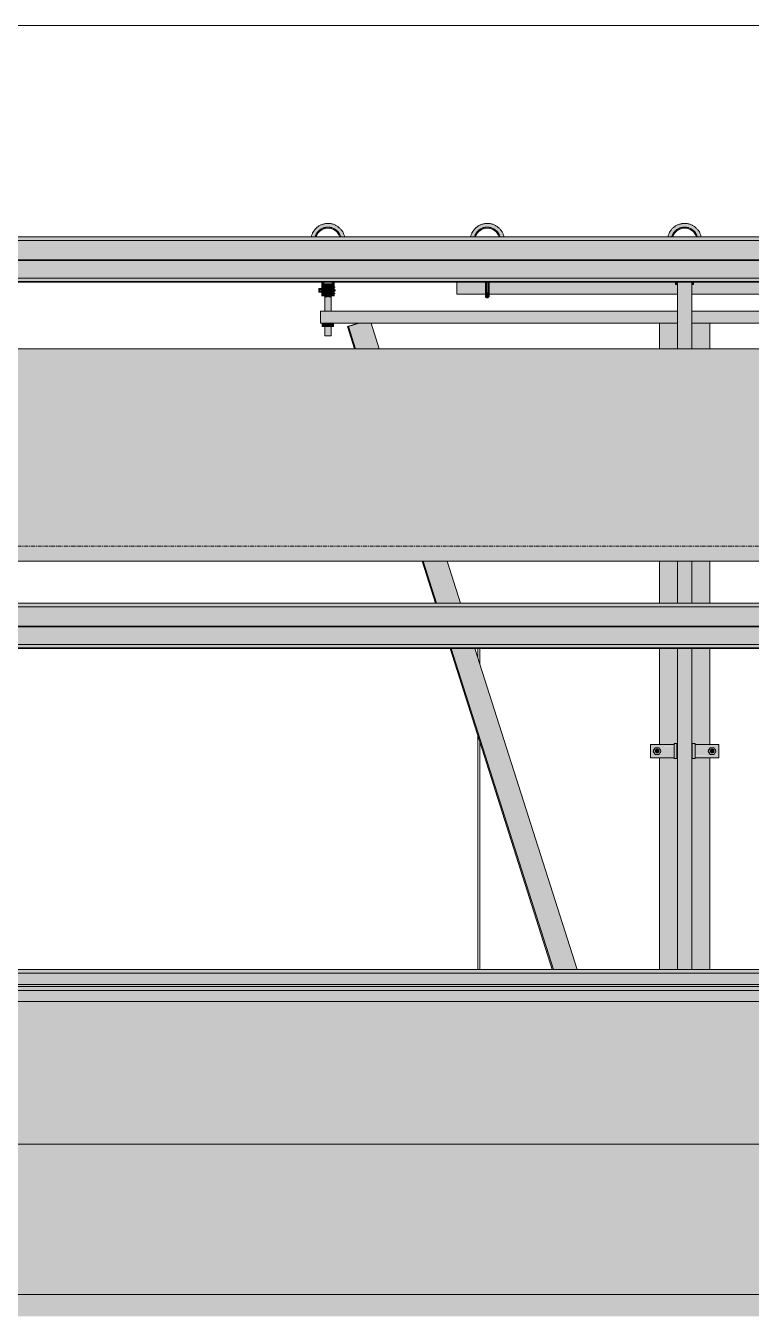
# Model space of a CAD drawing. Header units: inches. Extents: x 20426 to 92531, y -195 to 750.
# Drawn here: x 27478.7 to 27574.3, y 151.5 to 320.5 of the extents above; entities that cross this region are included whole.
import ezdxf

# ---------------------------------------------------------------- set-up
doc = ezdxf.new("R2010")
doc.units = ezdxf.units.IN
doc.header["$MEASUREMENT"] = 0
doc.linetypes.add('Grid Line 1_2_', pattern=[0.875, 0.5, -0.125, 0.125, -0.125])
for name, color, linetype, lineweight in [('A-FLOR-LEVL', 51, 'Continuous', 9), ('A-GLAZ-CWMG', 51, 'Continuous', 9), ('A-ROOF', 132, 'Continuous', 13), ('A-WALL-PATT', 111, 'Continuous', 13), ('L-SITE-WALL', 31, 'Continuous', 13), ('M-HVAC-DUCT', 70, 'Continuous', 9), ('Q-SPCQ', 91, 'Continuous', 9), ('S-BEAM', 12, 'Continuous', 9)]:
    doc.layers.add(name, color=color, linetype=linetype, lineweight=lineweight)

# ---------------------------------------------------------------- blocks, each defined once
blk = doc.blocks.new('Girt_Z - 8_D-904143-Elevation - South')
at = {"layer": 'S-BEAM'}
h = blk.add_hatch(color=256, dxfattribs=at)
h.paths.add_polyline_path([(26260.89, 244), (26260.89, 244.48), (22796.27, 244.48), (22796.27, 244), (26260.17, 244)], flags=0)
h.paths.add_polyline_path([(22792.65, 244), (22792.65, 244.48), (22792.15, 244.48), (22792.15, 244)], flags=0)
h = blk.add_hatch(color=256, dxfattribs=at)
h.paths.add_polyline_path([(26260.89, 241.63), (26260.89, 244), (22796.27, 244), (22796.27, 241.63), (26260.17, 241.63)], flags=0)
h.paths.add_polyline_path([(22792.65, 241.63), (22792.65, 244), (22792.15, 244), (22792.15, 241.63)], flags=0)
h = blk.add_hatch(color=256, dxfattribs=at)
h.paths.add_polyline_path([(26260.17, 241.45), (26260.89, 241.47), (26260.89, 241.63), (24152.13, 241.63), (22796.27, 241.63), (22796.27, 241.45), (26225.61, 241.45)], flags=0)
h.paths.add_polyline_path([(22792.15, 241.45), (22792.65, 241.47), (22792.65, 241.63), (22792.15, 241.63), (22792.15, 241.47)], flags=0)
h = blk.add_hatch(color=256, dxfattribs=at)
h.paths.add_polyline_path([(25854.11, 241.37), (26260.89, 241.41), (26260.89, 241.45), (22796.27, 241.41), (22796.27, 241.37), (25845.47, 241.37)], flags=0)
h.paths.add_polyline_path([(22792.65, 241.37), (22792.65, 241.45), (22792.15, 241.41), (22792.15, 241.37)], flags=0)
h = blk.add_hatch(color=256, dxfattribs=at)
h.paths.add_polyline_path([(25620.84, 239.05), (25672.77, 239.05), (25672.77, 241.25), (26260.89, 241.25), (26260.89, 241.37), (22796.27, 241.37), (22796.27, 241.25), (22810.02, 241.25), (22810.02, 239.05), (25603.56, 239.05)], flags=0)
h.paths.add_polyline_path([(22792.15, 241.25), (22792.65, 241.25), (22792.65, 241.37), (22792.15, 241.37)], flags=0)
for points in [[(24739.61, 238.6), (25672.77, 238.6), (25672.77, 239.05), (22810.02, 239.05), (22810.02, 238.6), (24705.06, 238.6)], [(25672.77, 238.52), (25672.77, 238.6), (22810.02, 238.6), (22810.02, 238.52), (25672.68, 238.52)]]:
    blk.add_hatch(color=256, dxfattribs=at).paths.add_polyline_path(points, flags=0)
for p, q in [((22796.27, 244.48), (26260.89, 244.48)), ((22796.27, 244), (26260.89, 244)), ((22796.27, 241.45), (26260.89, 241.45)), ((22796.27, 241.37), (26260.89, 241.37)), ((22810.02, 239.05), (25672.77, 239.05)), ((22810.02, 238.6), (25672.77, 238.6)), ((22810.02, 238.52), (25672.77, 238.52))]:
    blk.add_line(p, q, dxfattribs=at)
blk = doc.blocks.new('Girt_Z - 8_D-915553-Elevation - South')
at = {"layer": 'S-BEAM'}
h = blk.add_hatch(color=256, dxfattribs=at)
h.paths.add_polyline_path([(26225.61, 292.25), (26260.89, 292.25), (26260.89, 292.73), (22796.27, 292.73), (22796.27, 292.25), (26087.38, 292.25)], flags=0)
h.paths.add_polyline_path([(22792.65, 292.25), (22792.65, 292.73), (22792.15, 292.73), (22792.15, 292.25)], flags=0)
h = blk.add_hatch(color=256, dxfattribs=at)
h.paths.add_polyline_path([(26260.89, 289.88), (26260.89, 292.25), (22796.27, 292.25), (22796.27, 289.88), (26225.61, 289.88)], flags=0)
h.paths.add_polyline_path([(22792.65, 289.88), (22792.65, 292.25), (22792.15, 292.25), (22792.15, 289.88)], flags=0)
h = blk.add_hatch(color=256, dxfattribs=at)
h.paths.add_polyline_path([(26225.61, 289.7), (26260.89, 289.72), (26260.89, 289.88), (22796.27, 289.88), (22796.27, 289.7), (26087.38, 289.7)], flags=0)
h.paths.add_polyline_path([(22792.15, 289.7), (22792.65, 289.72), (22792.65, 289.88), (22792.15, 289.88), (22792.15, 289.72)], flags=0)
h = blk.add_hatch(color=256, dxfattribs=at)
h.paths.add_polyline_path([(24739.61, 289.62), (26260.89, 289.66), (26260.89, 289.7), (22796.27, 289.66), (22796.27, 289.62), (24730.97, 289.62)], flags=0)
h.paths.add_polyline_path([(22792.65, 289.62), (22792.65, 289.7), (22792.15, 289.66), (22792.15, 289.62)], flags=0)
h = blk.add_hatch(color=256, dxfattribs=at)
h.paths.add_polyline_path([(26225.61, 287.3), (26260.89, 287.3), (26260.89, 289.62), (22796.27, 289.62), (22796.27, 287.3), (26087.38, 287.3)], flags=0)
h.paths.add_polyline_path([(22792.65, 287.3), (22792.65, 289.62), (22792.15, 289.62), (22792.15, 287.3)], flags=0)
h = blk.add_hatch(color=256, dxfattribs=at)
h.paths.add_polyline_path([(26260.89, 286.85), (26260.89, 287.3), (22796.27, 287.3), (22796.27, 286.85), (26225.61, 286.85)], flags=0)
h.paths.add_polyline_path([(22792.15, 286.85), (22792.65, 286.85), (22792.65, 287.3), (22792.15, 287.3)], flags=0)
h = blk.add_hatch(color=256, dxfattribs=at)
h.paths.add_polyline_path([(26260.89, 286.77), (26260.89, 286.85), (22796.27, 286.85), (22796.27, 286.77), (26225.61, 286.77)], flags=0)
h.paths.add_polyline_path([(22792.65, 286.77), (22792.65, 286.85), (22792.15, 286.85), (22792.15, 286.77)], flags=0)
for p, q in [((22796.27, 292.73), (26260.89, 292.73)), ((22796.27, 292.25), (26260.89, 292.25)), ((22796.27, 289.7), (26260.89, 289.7)), ((22796.27, 289.62), (26260.89, 289.62)), ((22796.27, 287.3), (26260.89, 287.3)), ((22796.27, 286.85), (26260.89, 286.85)), ((22796.27, 286.77), (26260.89, 286.77))]:
    blk.add_line(p, q, dxfattribs=at)
blk = doc.blocks.new('Girt_Z - 8_D-V19-Elevation - South')
at = {"layer": 'S-BEAM'}
for points in [[(25672.77, 195.75), (25672.77, 196.23), (22810.02, 196.23), (22810.02, 195.75), (25672.68, 195.75)], [(25672.68, 194.24), (25672.77, 194.24), (25672.77, 195.75), (22810.02, 195.75), (22810.02, 194.24), (25638.12, 194.24)]]:
    blk.add_hatch(color=256, dxfattribs=at).paths.add_polyline_path(points, flags=0)
for p, q in [((22810.02, 196.23), (25672.77, 196.23)), ((22810.02, 195.75), (25672.77, 195.75))]:
    blk.add_line(p, q, dxfattribs=at)
blk = doc.blocks.new('Basketball_Backstop-Performance_Sports_Systems-3103-Ceiling_Hung - 27_-0_ to 27_-11 7_8_-652462-Elevation - South')
at = {"layer": 'Q-SPCQ'}
for points in [[(25573.35, 292.73), (25573.5, 292.77), (25573.76, 293.26), (25574.02, 293.56), (25574.42, 293.82), (25574.92, 293.97), (25575.37, 293.97), (25575.82, 293.86), (25576.19, 293.65), (25576.44, 293.45), (25576.74, 292.99), (25576.86, 292.73), (25577.31, 292.73), (25577.2, 293.23), (25576.57, 294.01), (25575.67, 294.44), (25574.67, 294.44), (25573.77, 294.01), (25573.14, 293.23), (25573.04, 292.73), (25573.29, 292.73)], [(25597.92, 292.73), (25598.31, 292.73), (25598.13, 293.31), (25597.57, 294.01), (25596.67, 294.44), (25595.67, 294.44), (25594.77, 294.01), (25594.14, 293.23), (25594.09, 292.73), (25594.49, 292.74), (25594.76, 293.27), (25595.08, 293.6), (25595.42, 293.82), (25595.91, 293.97), (25596.17, 294), (25596.79, 293.87), (25597.22, 293.63), (25597.49, 293.38), (25597.76, 292.93), (25597.86, 292.73)], [(25620.35, 292.73), (25620.5, 292.77), (25620.76, 293.26), (25621.02, 293.56), (25621.42, 293.82), (25621.92, 293.97), (25622.37, 293.97), (25622.82, 293.86), (25623.19, 293.65), (25623.44, 293.45), (25623.74, 292.99), (25623.86, 292.73), (25624.31, 292.73), (25624.2, 293.23), (25623.57, 294.01), (25622.67, 294.44), (25621.67, 294.44), (25620.77, 294.01), (25620.14, 293.23), (25620.04, 292.73), (25620.29, 292.73)], [(25576.85, 292.73), (25576.68, 293.12), (25576.41, 293.49), (25576.04, 293.77), (25575.62, 293.94), (25575.17, 294), (25574.72, 293.94), (25574.29, 293.77), (25573.93, 293.49), (25573.65, 293.12), (25573.49, 292.73), (25573.62, 292.73), (25573.76, 293.06), (25574.02, 293.4), (25574.36, 293.66), (25574.75, 293.82), (25575.17, 293.87), (25575.59, 293.82), (25575.98, 293.66), (25576.32, 293.4), (25576.58, 293.06), (25576.73, 292.73)], [(25594.49, 292.73), (25594.62, 292.73), (25594.76, 293.06), (25595.02, 293.4), (25595.36, 293.66), (25595.75, 293.82), (25596.17, 293.87), (25596.59, 293.82), (25596.98, 293.66), (25597.32, 293.4), (25597.58, 293.06), (25597.73, 292.73), (25597.85, 292.73), (25597.68, 293.12), (25597.41, 293.49), (25597.04, 293.77), (25596.62, 293.94), (25596.17, 294), (25595.72, 293.94), (25595.29, 293.77), (25594.92, 293.48), (25594.65, 293.12)], [(25620.49, 292.73), (25620.62, 292.73), (25620.84, 293.17), (25621.02, 293.4), (25621.36, 293.66), (25621.75, 293.82), (25622.17, 293.87), (25622.59, 293.82), (25622.98, 293.66), (25623.32, 293.4), (25623.58, 293.06), (25623.73, 292.73), (25623.85, 292.73), (25623.68, 293.12), (25623.41, 293.49), (25623.04, 293.77), (25622.62, 293.94), (25622.17, 294), (25621.72, 293.94), (25621.29, 293.77), (25620.84, 293.37), (25620.65, 293.12)], [(25574.61, 285.69), (25574.61, 286.77), (25574.36, 286.77), (25574.36, 285.69)], [(25575.64, 285.66), (25575.64, 286.56), (25574.71, 286.53), (25574.71, 285.66)], [(25575.98, 285.69), (25575.98, 286.77), (25575.73, 286.77), (25575.73, 285.69)], [(25576.11, 285.69), (25576.11, 285.8), (25575.98, 285.8), (25575.98, 285.69)], [(25596.17, 284.74), (25596.12, 286.77), (25595.94, 286.77), (25595.95, 285.54), (25595.95, 285.09), (25595.98, 285.01), (25595.96, 284.81)], [(25596.17, 284.74), (25596.37, 284.81), (25596.36, 284.96), (25596.41, 284.96), (25596.41, 285), (25596.38, 285.31), (25596.39, 286.77), (25596.22, 286.77), (25596.17, 286.7), (25596.17, 284.96)], [(25621.17, 286.47), (25621.17, 286.77), (25620.98, 286.77), (25620.98, 286.47)], [(25623.36, 286.47), (25623.36, 286.77), (25623.17, 286.77), (25623.17, 286.47)], [(25574.61, 284.96), (25574.61, 285.69), (25574.36, 285.69), (25574.36, 284.96)], [(25575.17, 284.86), (25575.64, 284.87), (25575.64, 285.66), (25574.71, 285.66), (25574.71, 284.87), (25575.1, 284.86)], [(25575.98, 284.96), (25575.98, 285.69), (25575.73, 285.69), (25575.73, 284.96)], [(25576.11, 285.57), (25576.11, 285.69), (25575.98, 285.69), (25575.98, 285.57)], [(25575.17, 280.94), (25575.17, 281.37), (25574.42, 281.37), (25574.42, 280.94)], [(25575.17, 280.94), (25575.92, 280.94), (25575.92, 281.37), (25575.17, 281.37)], [(25618.55, 224.75), (25618.73, 224.82), (25618.8, 225), (25618.73, 225.18), (25618.48, 225.24), (25618.3, 225), (25618.33, 224.87)], [(25625.8, 224.75), (25625.98, 224.82), (25626.02, 225.12), (25625.92, 225.22), (25625.73, 225.24), (25625.58, 225.12), (25625.55, 225), (25625.62, 224.82)]]:
    blk.add_hatch(color=256, dxfattribs=at).paths.add_polyline_path(points, flags=0)
h = blk.add_hatch(color=256, dxfattribs=at)
h.paths.add_polyline_path([(25573.98, 285.69), (25574.36, 285.74), (25574.36, 285.94), (25573.98, 285.9), (25573.98, 285.75)], flags=0)
h.paths.add_polyline_path([(25574.61, 285.69), (25574.71, 285.73), (25574.71, 285.94), (25574.61, 285.89), (25574.61, 285.73)], flags=0)
h.paths.add_polyline_path([(25575.73, 285.69), (25575.73, 285.94), (25575.64, 285.89), (25575.64, 285.69)], flags=0)
h = blk.add_hatch(color=256, dxfattribs=at)
h.paths.add_polyline_path([(25595.97, 285.19), (25595.92, 285.25), (25595.96, 285.25)], flags=0)
h.paths.add_polyline_path([(25592.17, 285.19), (25595.97, 285.19), (25595.93, 286.51), (25595.92, 286.77), (25592.17, 286.77), (25592.17, 285.25)], flags=0)
h.paths.add_polyline_path([(25596.41, 285.19), (25621.23, 285.22), (25621.23, 286.77), (25621.17, 286.77), (25621.17, 286.47), (25620.98, 286.48), (25620.98, 286.77), (25596.39, 286.77), (25596.39, 285.57), (25596.4, 285.19)], flags=0)
h.paths.add_polyline_path([(25647.97, 285.19), (25647.92, 285.25), (25647.96, 285.24)], flags=0)
h.paths.add_polyline_path([(25623.11, 285.19), (25647.97, 285.24), (25647.93, 286.48), (25647.92, 286.77), (25623.36, 286.72), (25623.36, 286.47), (25623.17, 286.48), (25623.17, 286.77), (25623.11, 286.72), (25623.11, 285.22)], flags=0)
h.paths.add_polyline_path([(25648.4, 285.19), (25652.17, 285.19), (25652.17, 286.77), (25648.39, 286.77), (25648.39, 285.57), (25648.39, 285.22)], flags=0)
h = blk.add_hatch(color=256, dxfattribs=at)
h.paths.add_polyline_path([(25622.17, 196.23), (25622.17, 238.52), (25621.23, 238.52), (25621.26, 196.23), (25622.02, 196.23)], flags=0)
h.paths.add_polyline_path([(25622.17, 244.48), (25622.17, 250), (25621.23, 250), (25621.26, 244.48), (25622.1, 244.48)], flags=0)
h.paths.add_polyline_path([(25621.91, 278), (25622.17, 278), (25622.17, 286.77), (25621.23, 286.77), (25621.26, 278), (25621.7, 278)], flags=0)
h = blk.add_hatch(color=256, dxfattribs=at)
h.paths.add_polyline_path([(25622.17, 196.23), (25623.11, 196.23), (25623.07, 238.52), (25622.17, 238.52), (25622.17, 198.28)], flags=0)
h.paths.add_polyline_path([(25622.17, 244.48), (25623.11, 244.48), (25623.05, 250), (25622.17, 250), (25622.17, 245.16)], flags=0)
h.paths.add_polyline_path([(25622.4, 278), (25623.11, 278), (25623.07, 286.77), (25622.17, 286.77), (25622.17, 278)], flags=0)
h = blk.add_hatch(color=256, dxfattribs=at)
h.paths.add_polyline_path([(25574.61, 285.44), (25574.71, 285.49), (25574.71, 285.69), (25574.61, 285.66), (25574.61, 285.44)], flags=0)
h.paths.add_polyline_path([(25574.36, 285.44), (25574.36, 285.69), (25573.98, 285.69), (25573.98, 285.44)], flags=0)
h.paths.add_polyline_path([(25575.64, 285.44), (25575.73, 285.49), (25575.73, 285.69), (25575.64, 285.63), (25575.64, 285.44)], flags=0)
h = blk.add_hatch(color=256, dxfattribs=at)
h.paths.add_polyline_path([(25575.48, 279.69), (25575.61, 279.69), (25575.56, 280.94), (25574.74, 280.94), (25574.8, 279.69), (25575.39, 279.69)], flags=0)
h.paths.add_polyline_path([(25575.22, 282.95), (25575.61, 282.95), (25575.58, 284.76), (25575.25, 284.86), (25574.95, 284.83), (25574.74, 284.75), (25574.77, 282.95), (25575.13, 282.95)], flags=0)
h = blk.add_hatch(color=256, dxfattribs=at)
h.paths.add_polyline_path([(25666.2, 281.37), (25670.17, 281.37), (25670.17, 282.95), (25623.11, 282.95), (25623.11, 281.37), (25664.04, 281.37)], flags=0)
h.paths.add_polyline_path([(25577.65, 281.37), (25621.23, 281.37), (25621.23, 282.95), (25574.17, 282.95), (25574.17, 281.37)], flags=0)
h = blk.add_hatch(color=256, dxfattribs=at)
h.paths.add_polyline_path([(25604.88, 196.23), (25591.39, 238.52), (25591.26, 238.52), (25604.74, 196.23)], flags=0)
h.paths.add_polyline_path([(25589.36, 244.48), (25589.49, 244.48), (25587.73, 250), (25587.6, 250), (25589.14, 245.16)], flags=0)
h.paths.add_polyline_path([(25578.67, 278), (25578.8, 278), (25577.87, 280.92), (25577.74, 280.92)], flags=0)
h = blk.add_hatch(color=256, dxfattribs=at)
h.paths.add_polyline_path([(25604.88, 196.23), (25608.01, 196.23), (25594.53, 238.52), (25591.39, 238.52), (25603.56, 200.35)], flags=0)
h.paths.add_polyline_path([(25592.63, 244.48), (25590.87, 250), (25587.73, 250), (25589.49, 244.48)], flags=0)
h.paths.add_polyline_path([(25581.94, 278), (25580.86, 281.37), (25579.29, 281.37), (25577.87, 280.92), (25578.8, 278)], flags=0)
h = blk.add_hatch(color=256, dxfattribs=at)
h.paths.add_polyline_path([(25620.52, 196.23), (25621.23, 196.23), (25621.17, 224), (25620.8, 224), (25620.79, 224.12), (25618.86, 224.12), (25618.92, 196.23), (25620.18, 196.23)], flags=0)
h.paths.add_polyline_path([(25623.11, 196.23), (25625.49, 196.23), (25625.49, 224.12), (25623.55, 224.07), (25623.55, 224), (25623.17, 224), (25623.17, 224.12), (25623.11, 224.07), (25623.11, 198.28)], flags=0)
h.paths.add_polyline_path([(25618.92, 224.76), (25619.04, 224.93), (25618.97, 224.86), (25618.94, 224.79)], flags=0)
h.paths.add_polyline_path([(25619.05, 225.01), (25618.97, 225.2), (25618.98, 225.12), (25619.04, 225.03)], flags=0)
h.paths.add_polyline_path([(25619.83, 225.87), (25620.8, 225.87), (25620.84, 226), (25621.17, 226), (25621.23, 238.52), (25618.86, 238.52), (25618.86, 225.87), (25619.48, 225.87)], flags=0)
h.paths.add_polyline_path([(25625.37, 225.87), (25625.49, 225.87), (25625.49, 238.52), (25623.11, 238.52), (25623.11, 225.87), (25623.17, 225.87), (25623.17, 226), (25623.55, 226), (25623.55, 225.87), (25625.16, 225.87)], flags=0)
h.paths.add_polyline_path([(25625.04, 244.48), (25625.49, 244.48), (25625.49, 250), (25623.11, 250), (25623.11, 244.48), (25624.63, 244.48)], flags=0)
h.paths.add_polyline_path([(25618.86, 244.48), (25621.23, 244.48), (25621.23, 250), (25618.86, 250), (25618.86, 245.16)], flags=0)
h.paths.add_polyline_path([(25619.85, 278), (25621.23, 278), (25621.23, 281.37), (25618.86, 281.37), (25618.86, 278), (25619.83, 278)], flags=0)
h.paths.add_polyline_path([(25625.38, 278), (25625.49, 278), (25625.49, 281.37), (25623.11, 281.37), (25623.11, 278), (25625.37, 278)], flags=0)
h = blk.add_hatch(color=256, dxfattribs=at)
h.paths.add_polyline_path([(25617.67, 225.56), (25620.8, 225.62), (25620.8, 225.87), (25617.67, 225.83), (25617.67, 225.64)], flags=0)
h.paths.add_polyline_path([(25621.17, 225.56), (25621.23, 225.61), (25621.17, 225.61)], flags=0)
h.paths.add_polyline_path([(25623.55, 225.56), (25626.67, 225.56), (25626.67, 225.87), (25623.55, 225.83), (25623.55, 225.59)], flags=0)
h.paths.add_polyline_path([(25623.17, 225.56), (25623.17, 225.87), (25623.11, 225.83), (25623.11, 225.56)], flags=0)
h = blk.add_hatch(color=256, dxfattribs=at)
h.paths.add_polyline_path([(25617.67, 224.44), (25620.8, 224.44), (25620.8, 225.56), (25617.67, 225.56), (25617.67, 224.84)], flags=0)
h.paths.add_polyline_path([(25617.67, 224.44), (25618.28, 224.59), (25618.06, 225.07), (25618.21, 225.29), (25618.28, 225.41), (25618.37, 225.44), (25618.8, 225.44), (25619.04, 224.93), (25618.9, 224.73), (25618.77, 224.56), (25618.04, 224.53)], flags=0)
h.paths.add_polyline_path([(25621.17, 224.44), (25621.23, 224.44), (25621.17, 224.57)], flags=0)
h.paths.add_polyline_path([(25623.11, 224.44), (25623.17, 224.44), (25623.17, 225.56), (25623.11, 225.56), (25623.11, 224.64)], flags=0)
h.paths.add_polyline_path([(25626.67, 224.44), (25626.67, 225.56), (25626.07, 225.41), (25626.29, 224.93), (25626.13, 224.71), (25626.07, 224.59), (25626.3, 224.53)], flags=0)
h.paths.add_polyline_path([(25623.55, 224.44), (25626.67, 224.44), (25625.98, 224.56), (25625.55, 224.56), (25625.31, 225.07), (25625.45, 225.27), (25625.58, 225.44), (25626.3, 225.47), (25626.67, 225.56), (25623.55, 225.56), (25623.55, 224.66)], flags=0)
h = blk.add_hatch(color=256, dxfattribs=at)
h.paths.add_polyline_path([(25618.73, 224.56), (25618.8, 224.56), (25619.05, 225), (25618.8, 225.44), (25618.3, 225.44), (25618.04, 225), (25618.33, 224.56)], flags=0)
h.paths.add_polyline_path([(25625.92, 224.56), (25626.05, 224.56), (25626.3, 225), (25626.05, 225.44), (25625.55, 225.44), (25625.29, 225), (25625.55, 224.56), (25625.62, 224.56)], flags=0)
h.paths.add_polyline_path([(25625.8, 224.75), (25625.62, 224.82), (25625.55, 225), (25625.62, 225.18), (25625.8, 225.25), (25625.98, 225.18), (25626.05, 225), (25625.98, 224.82), (25625.86, 224.76)], flags=0)
h.paths.add_polyline_path([(25618.55, 224.75), (25618.37, 224.82), (25618.3, 225), (25618.37, 225.18), (25618.55, 225.25), (25618.73, 225.18), (25618.8, 225), (25618.73, 224.82), (25618.61, 224.76)], flags=0)
h = blk.add_hatch(color=256, dxfattribs=at)
h.paths.add_polyline_path([(25623.17, 224), (25623.55, 224), (25623.55, 226), (25623.17, 226), (25623.17, 224.07)], flags=0)
h.paths.add_polyline_path([(25621.17, 224), (25621.17, 226), (25620.8, 226), (25620.84, 224)], flags=0)
h = blk.add_hatch(color=256, dxfattribs=at)
h.paths.add_polyline_path([(25626.67, 224.12), (25626.67, 224.44), (25623.55, 224.38), (25623.55, 224.12), (25625.16, 224.12)], flags=0)
h.paths.add_polyline_path([(25623.11, 224.12), (25623.17, 224.17), (25623.17, 224.44), (25623.11, 224.39), (25623.11, 224.13)], flags=0)
h.paths.add_polyline_path([(25620.8, 224.12), (25620.8, 224.44), (25617.67, 224.44), (25617.67, 224.12)], flags=0)
h.paths.add_polyline_path([(25621.17, 224.12), (25621.23, 224.17), (25621.17, 224.13)], flags=0)
for p, q in [((25574.36, 285.94), (25573.98, 285.94)), ((25573.98, 285.69), (25573.98, 285.94)), ((25574.36, 285.69), (25574.36, 286.77)), ((25574.61, 286.77), (25574.61, 285.69)), ((25574.71, 285.94), (25574.61, 285.94)), ((25575.64, 286.56), (25574.71, 286.56)), ((25574.71, 285.66), (25574.71, 286.56)), ((25575.64, 286.56), (25575.64, 285.66)), ((25575.73, 285.94), (25575.64, 285.94)), ((25575.73, 285.69), (25575.73, 286.77)), ((25575.98, 286.77), (25575.98, 285.69)), ((25576.11, 286.12), (25575.98, 286.12)), ((25576.11, 285.8), (25576.11, 285.69)), ((25592.17, 285.19), (25592.17, 286.77)), ((25620.98, 286.47), (25620.98, 286.76)), ((25620.98, 286.44), (25621.17, 286.44)), ((25621.17, 286.76), (25621.17, 286.47)), ((25621.23, 286.77), (25621.23, 278)), ((25623.11, 278), (25623.11, 286.77)), ((25623.17, 286.47), (25623.17, 286.76)), ((25623.17, 286.44), (25623.36, 286.44)), ((25623.36, 286.76), (25623.36, 286.47)), ((25573.98, 285.44), (25573.98, 285.69)), ((25573.98, 285.44), (25574.36, 285.44)), ((25574.36, 284.96), (25574.36, 285.69)), ((25574.36, 284.94), (25574.61, 284.94)), ((25574.61, 285.69), (25574.61, 284.96)), ((25574.61, 285.44), (25574.71, 285.44)), ((25574.71, 284.87), (25574.71, 285.66)), ((25574.71, 284.75), (25574.74, 284.75)), ((25574.74, 284.75), (25574.74, 282.95)), ((25575.61, 282.95), (25575.61, 284.75)), ((25575.61, 284.75), (25575.64, 284.75)), ((25575.64, 285.66), (25575.64, 284.87)), ((25575.64, 285.44), (25575.73, 285.44)), ((25575.73, 284.96), (25575.73, 285.69)), ((25575.73, 284.94), (25575.98, 284.94)), ((25575.98, 285.69), (25575.98, 284.96)), ((25575.98, 285.25), (25576.11, 285.25)), ((25576.11, 285.69), (25576.11, 285.57)), ((25592.17, 285.19), (25596.06, 285.19)), ((25596.23, 285.19), (25621.23, 285.19)), ((25623.11, 285.19), (25648.06, 285.19)), ((25574.17, 281.37), (25574.17, 282.95)), ((25621.23, 282.95), (25574.17, 282.95)), ((25670.17, 282.95), (25623.11, 282.95)), ((25621.23, 281.37), (25574.17, 281.37)), ((25574.42, 280.94), (25574.42, 281.37)), ((25575.17, 280.94), (25574.42, 280.94)), ((25574.74, 281.37), (25574.74, 279.69)), ((25575.17, 280.94), (25575.17, 281.37)), ((25575.92, 280.94), (25575.17, 280.94)), ((25575.61, 279.69), (25575.61, 281.37)), ((25575.92, 280.94), (25575.92, 281.37)), ((25579.16, 281.37), (25577.74, 280.92)), ((25577.74, 280.92), (25577.87, 280.92)), ((25578.67, 278), (25577.74, 280.92)), ((25577.87, 280.92), (25579.29, 281.37)), ((25578.8, 278), (25577.87, 280.92)), ((25580.86, 281.37), (25581.94, 278)), ((25618.86, 281.37), (25618.86, 278)), ((25670.17, 281.37), (25623.1, 281.37)), ((25625.49, 278), (25625.49, 281.37)), ((25575.61, 279.69), (25574.74, 279.69)), ((25589.36, 244.48), (25587.6, 250)), ((25589.49, 244.48), (25587.73, 250)), ((25590.87, 250), (25592.63, 244.48)), ((25618.86, 250), (25618.86, 244.48)), ((25621.23, 250), (25621.23, 244.48)), ((25623.11, 244.48), (25623.11, 250)), ((25625.49, 244.48), (25625.49, 250)), ((25604.74, 196.23), (25591.26, 238.52)), ((25604.88, 196.23), (25591.39, 238.52)), ((25594.53, 238.52), (25608.01, 196.23)), ((25618.86, 238.52), (25618.86, 225.86)), ((25621.23, 238.52), (25621.23, 196.23)), ((25623.11, 196.23), (25623.11, 238.52)), ((25625.49, 225.86), (25625.49, 238.52)), ((25620.8, 225.87), (25617.67, 225.87)), ((25617.67, 225.56), (25617.67, 225.87)), ((25617.67, 224.44), (25617.67, 225.56)), ((25618.3, 225.44), (25618.04, 225)), ((25618.04, 225), (25618.3, 224.56)), ((25618.8, 225.44), (25618.3, 225.44)), ((25619.05, 225), (25618.8, 225.44)), ((25618.8, 224.56), (25619.05, 225)), ((25621.17, 226), (25620.8, 226)), ((25620.8, 226), (25620.8, 224)), ((25621.17, 224), (25621.17, 226)), ((25623.11, 196.23), (25623.11, 226)), ((25623.17, 225.87), (25623.11, 225.87)), ((25623.55, 226), (25623.17, 226)), ((25623.17, 226), (25623.17, 224)), ((25623.55, 224), (25623.55, 226)), ((25626.67, 225.87), (25623.55, 225.87)), ((25625.55, 225.44), (25625.29, 225)), ((25625.29, 225), (25625.55, 224.56)), ((25626.05, 225.44), (25625.55, 225.44)), ((25626.3, 225), (25626.05, 225.44)), ((25626.05, 224.56), (25626.3, 225)), ((25626.67, 225.87), (25626.67, 225.56)), ((25626.67, 225.56), (25626.67, 224.44)), ((25617.67, 224.12), (25617.67, 224.44)), ((25617.67, 224.12), (25620.8, 224.12)), ((25618.3, 224.56), (25618.8, 224.56)), ((25618.86, 224.14), (25618.86, 196.23)), ((25620.8, 224), (25621.17, 224)), ((25623.11, 224.12), (25623.17, 224.12)), ((25623.17, 224), (25623.55, 224)), ((25623.55, 224.12), (25626.67, 224.12)), ((25625.49, 196.23), (25625.49, 224.14)), ((25625.55, 224.56), (25626.05, 224.56)), ((25626.67, 224.44), (25626.67, 224.12))]:
    blk.add_line(p, q, dxfattribs=at)
at = {"layer": 'Q-SPCQ', "flags": 128}
for points in [[(25577.35, 292.78), (25577.33, 292.87), (25577.3, 292.96), (25577.27, 293.04), (25577.24, 293.13), (25577.2, 293.21), (25577.16, 293.29), (25577.12, 293.37), (25577.08, 293.45), (25577.03, 293.52), (25576.97, 293.59), (25576.92, 293.66), (25576.86, 293.73), (25576.8, 293.8), (25576.74, 293.86), (25576.67, 293.93), (25576.6, 293.98), (25576.53, 294.04), (25576.46, 294.09), (25576.38, 294.14), (25576.31, 294.19), (25576.23, 294.23), (25576.15, 294.28), (25576.07, 294.31), (25575.98, 294.35), (25575.9, 294.38), (25575.81, 294.41), (25575.73, 294.43), (25575.64, 294.45), (25575.55, 294.47), (25575.46, 294.48), (25575.37, 294.49), (25575.28, 294.5), (25575.19, 294.5), (25575.1, 294.5), (25575.01, 294.49), (25574.92, 294.49), (25574.83, 294.48), (25574.75, 294.46), (25574.66, 294.44), (25574.57, 294.42), (25574.48, 294.39), (25574.4, 294.36), (25574.32, 294.33), (25574.23, 294.3), (25574.15, 294.26), (25574.07, 294.21), (25573.99, 294.17), (25573.92, 294.12), (25573.84, 294.07), (25573.77, 294.01), (25573.7, 293.96), (25573.64, 293.9), (25573.57, 293.83), (25573.51, 293.77), (25573.45, 293.7), (25573.39, 293.63), (25573.34, 293.56), (25573.29, 293.49), (25573.24, 293.41), (25573.2, 293.33), (25573.15, 293.25), (25573.12, 293.17), (25573.08, 293.09), (25573.05, 293), (25573.02, 292.92), (25573, 292.83), (25572.97, 292.74)], [(25598.35, 292.78), (25598.33, 292.87), (25598.3, 292.96), (25598.27, 293.04), (25598.24, 293.13), (25598.2, 293.21), (25598.16, 293.29), (25598.12, 293.37), (25598.08, 293.45), (25598.03, 293.52), (25597.97, 293.59), (25597.92, 293.66), (25597.86, 293.73), (25597.8, 293.8), (25597.74, 293.86), (25597.67, 293.93), (25597.6, 293.98), (25597.53, 294.04), (25597.46, 294.09), (25597.38, 294.14), (25597.31, 294.19), (25597.23, 294.23), (25597.15, 294.28), (25597.07, 294.31), (25596.98, 294.35), (25596.9, 294.38), (25596.81, 294.41), (25596.73, 294.43), (25596.64, 294.45), (25596.55, 294.47), (25596.46, 294.48), (25596.37, 294.49), (25596.28, 294.5), (25596.19, 294.5), (25596.1, 294.5), (25596.01, 294.49), (25595.92, 294.49), (25595.83, 294.48), (25595.75, 294.46), (25595.66, 294.44), (25595.57, 294.42), (25595.48, 294.39), (25595.4, 294.36), (25595.32, 294.33), (25595.23, 294.3), (25595.15, 294.26), (25595.07, 294.21), (25594.99, 294.17), (25594.92, 294.12), (25594.84, 294.07), (25594.77, 294.01), (25594.7, 293.96), (25594.64, 293.9), (25594.57, 293.83), (25594.51, 293.77), (25594.45, 293.7), (25594.39, 293.63), (25594.34, 293.56), (25594.29, 293.49), (25594.24, 293.41), (25594.2, 293.33), (25594.15, 293.25), (25594.12, 293.17), (25594.08, 293.09), (25594.05, 293), (25594.02, 292.92), (25594, 292.83), (25593.97, 292.74)], [(25624.35, 292.78), (25624.33, 292.87), (25624.3, 292.96), (25624.27, 293.04), (25624.24, 293.13), (25624.2, 293.21), (25624.16, 293.29), (25624.12, 293.37), (25624.08, 293.45), (25624.03, 293.52), (25623.97, 293.59), (25623.92, 293.66), (25623.86, 293.73), (25623.8, 293.8), (25623.74, 293.86), (25623.67, 293.93), (25623.6, 293.98), (25623.53, 294.04), (25623.46, 294.09), (25623.38, 294.14), (25623.31, 294.19), (25623.23, 294.23), (25623.15, 294.28), (25623.07, 294.31), (25622.98, 294.35), (25622.9, 294.38), (25622.81, 294.41), (25622.73, 294.43), (25622.64, 294.45), (25622.55, 294.47), (25622.46, 294.48), (25622.37, 294.49), (25622.28, 294.5), (25622.19, 294.5), (25622.1, 294.5), (25622.01, 294.49), (25621.92, 294.49), (25621.83, 294.48), (25621.75, 294.46), (25621.66, 294.44), (25621.57, 294.42), (25621.48, 294.39), (25621.4, 294.36), (25621.32, 294.33), (25621.23, 294.3), (25621.15, 294.26), (25621.07, 294.21), (25620.99, 294.17), (25620.92, 294.12), (25620.84, 294.07), (25620.77, 294.01), (25620.7, 293.96), (25620.64, 293.9), (25620.57, 293.83), (25620.51, 293.77), (25620.45, 293.7), (25620.39, 293.63), (25620.34, 293.56), (25620.29, 293.49), (25620.24, 293.41), (25620.2, 293.33), (25620.15, 293.25), (25620.12, 293.17), (25620.08, 293.09), (25620.05, 293), (25620.02, 292.92), (25620, 292.83), (25619.97, 292.74)], [(25573.49, 292.73), (25573.51, 292.8), (25573.53, 292.87), (25573.56, 292.93), (25573.59, 293), (25573.62, 293.06), (25573.65, 293.12), (25573.69, 293.18), (25573.72, 293.24), (25573.77, 293.3), (25573.81, 293.35), (25573.85, 293.4), (25573.9, 293.46)], [(25574, 293.55), (25574.05, 293.6), (25574.11, 293.64), (25574.17, 293.68), (25574.22, 293.72), (25574.28, 293.76), (25574.34, 293.79), (25574.41, 293.83), (25574.47, 293.85), (25574.53, 293.88), (25574.6, 293.91), (25574.67, 293.93), (25574.73, 293.95), (25574.8, 293.96), (25574.87, 293.97), (25574.94, 293.99), (25575.01, 293.99), (25575.08, 294), (25575.15, 294), (25575.22, 294), (25575.29, 294), (25575.36, 293.99), (25575.43, 293.98), (25575.5, 293.97), (25575.57, 293.95), (25575.63, 293.94), (25575.7, 293.92), (25575.77, 293.89), (25575.83, 293.87), (25575.9, 293.84), (25575.96, 293.81), (25576.02, 293.78), (25576.08, 293.74), (25576.14, 293.7), (25576.2, 293.66), (25576.25, 293.62), (25576.31, 293.58), (25576.36, 293.53)], [(25576.46, 293.43), (25576.51, 293.38), (25576.55, 293.33), (25576.59, 293.27), (25576.63, 293.21), (25576.67, 293.15), (25576.7, 293.09), (25576.74, 293.03), (25576.77, 292.97), (25576.79, 292.9), (25576.82, 292.84), (25576.84, 292.77)], [(25594.49, 292.73), (25594.51, 292.8), (25594.53, 292.87), (25594.56, 292.93), (25594.59, 293), (25594.62, 293.06), (25594.65, 293.12), (25594.69, 293.18), (25594.72, 293.24), (25594.77, 293.3), (25594.81, 293.35), (25594.85, 293.4), (25594.9, 293.46)], [(25595, 293.55), (25595.05, 293.6), (25595.11, 293.64), (25595.17, 293.68), (25595.22, 293.72), (25595.28, 293.76), (25595.34, 293.79), (25595.41, 293.83), (25595.47, 293.85), (25595.53, 293.88), (25595.6, 293.91), (25595.67, 293.93), (25595.73, 293.95), (25595.8, 293.96), (25595.87, 293.97), (25595.94, 293.99), (25596.01, 293.99), (25596.08, 294), (25596.15, 294), (25596.22, 294), (25596.29, 294), (25596.36, 293.99), (25596.43, 293.98), (25596.5, 293.97), (25596.57, 293.95), (25596.63, 293.94), (25596.7, 293.92), (25596.77, 293.89), (25596.83, 293.87), (25596.9, 293.84), (25596.96, 293.81), (25597.02, 293.78), (25597.08, 293.74), (25597.14, 293.7), (25597.2, 293.66), (25597.25, 293.62), (25597.31, 293.58), (25597.36, 293.53)], [(25597.46, 293.43), (25597.51, 293.38), (25597.55, 293.33), (25597.59, 293.27), (25597.63, 293.21), (25597.67, 293.15), (25597.7, 293.09), (25597.74, 293.03), (25597.77, 292.97), (25597.79, 292.9), (25597.82, 292.84), (25597.84, 292.77)], [(25620.49, 292.73), (25620.51, 292.8), (25620.53, 292.87), (25620.56, 292.93), (25620.59, 293), (25620.62, 293.06), (25620.65, 293.12), (25620.69, 293.18), (25620.72, 293.24), (25620.77, 293.3), (25620.81, 293.35), (25620.85, 293.4), (25620.9, 293.46)], [(25621, 293.55), (25621.05, 293.6), (25621.11, 293.64), (25621.17, 293.68), (25621.22, 293.72), (25621.28, 293.76), (25621.34, 293.79), (25621.41, 293.83), (25621.47, 293.85), (25621.53, 293.88), (25621.6, 293.91), (25621.67, 293.93), (25621.73, 293.95), (25621.8, 293.96), (25621.87, 293.97), (25621.94, 293.99), (25622.01, 293.99), (25622.08, 294), (25622.15, 294), (25622.22, 294), (25622.29, 294), (25622.36, 293.99), (25622.43, 293.98), (25622.5, 293.97), (25622.57, 293.95), (25622.63, 293.94), (25622.7, 293.92), (25622.77, 293.89), (25622.83, 293.87), (25622.9, 293.84), (25622.96, 293.81), (25623.02, 293.78), (25623.08, 293.74), (25623.14, 293.7), (25623.2, 293.66), (25623.25, 293.62), (25623.31, 293.58), (25623.36, 293.53)], [(25623.46, 293.43), (25623.51, 293.38), (25623.55, 293.33), (25623.59, 293.27), (25623.63, 293.21), (25623.67, 293.15), (25623.7, 293.09), (25623.74, 293.03), (25623.77, 292.97), (25623.79, 292.9), (25623.82, 292.84), (25623.84, 292.77)], [(25595.92, 286.77), (25595.92, 286.7), (25595.92, 286.62), (25595.92, 286.54), (25595.92, 286.46), (25595.92, 286.38), (25595.92, 286.31), (25595.92, 286.23), (25595.92, 286.16), (25595.92, 286.09), (25595.92, 286.01), (25595.92, 285.94), (25595.92, 285.88), (25595.92, 285.81), (25595.92, 285.74), (25595.92, 285.68), (25595.92, 285.62), (25595.92, 285.56), (25595.92, 285.5), (25595.92, 285.45), (25595.92, 285.4), (25595.92, 285.35), (25595.92, 285.3), (25595.92, 285.25), (25595.92, 285.21), (25595.92, 285.17), (25595.92, 285.14), (25595.92, 285.1), (25595.92, 285.07), (25595.92, 285.05), (25595.92, 285.02), (25595.92, 285), (25595.92, 284.98), (25595.92, 284.97), (25595.92, 284.95), (25595.92, 284.95), (25595.92, 284.94), (25595.92, 284.94)], [(25596.42, 284.94), (25596.42, 284.94), (25596.42, 284.94), (25596.42, 284.95), (25596.42, 284.96), (25596.42, 284.98), (25596.42, 284.99), (25596.42, 285.02), (25596.42, 285.04), (25596.42, 285.07), (25596.42, 285.1), (25596.42, 285.13), (25596.42, 285.16), (25596.42, 285.2), (25596.42, 285.24), (25596.42, 285.29), (25596.42, 285.33), (25596.42, 285.38), (25596.42, 285.43), (25596.42, 285.49), (25596.42, 285.54), (25596.42, 285.6), (25596.42, 285.66), (25596.42, 285.73), (25596.42, 285.79), (25596.42, 285.86), (25596.42, 285.93), (25596.42, 285.99), (25596.42, 286.07), (25596.42, 286.14), (25596.42, 286.21), (25596.42, 286.29), (25596.42, 286.36), (25596.42, 286.44), (25596.42, 286.52), (25596.42, 286.6), (25596.42, 286.68), (25596.42, 286.76)], [(25595.92, 284.94), (25595.92, 284.94), (25595.92, 284.94), (25595.92, 284.95), (25595.92, 284.96), (25595.92, 284.98), (25595.92, 284.99), (25595.92, 285.02), (25595.92, 285.04), (25595.92, 285.07), (25595.92, 285.1), (25595.92, 285.13), (25595.92, 285.16), (25595.92, 285.2)], [(25596.17, 284.69), (25596.16, 284.69), (25596.15, 284.69), (25596.14, 284.69), (25596.13, 284.69), (25596.12, 284.69), (25596.11, 284.69), (25596.1, 284.7), (25596.09, 284.7), (25596.08, 284.7), (25596.07, 284.71), (25596.06, 284.71), (25596.05, 284.72), (25596.04, 284.72), (25596.04, 284.73), (25596.03, 284.73), (25596.02, 284.74), (25596.01, 284.74), (25596, 284.75), (25596, 284.76), (25595.99, 284.76), (25595.98, 284.77), (25595.98, 284.78), (25595.97, 284.79), (25595.96, 284.79), (25595.96, 284.8), (25595.95, 284.81), (25595.95, 284.82), (25595.94, 284.83), (25595.94, 284.84), (25595.94, 284.85), (25595.93, 284.86), (25595.93, 284.87), (25595.93, 284.88), (25595.92, 284.89), (25595.92, 284.9), (25595.92, 284.9), (25595.92, 284.91), (25595.92, 284.92), (25595.92, 284.93), (25595.92, 284.94)], [(25596.42, 284.94), (25596.42, 284.93), (25596.42, 284.92), (25596.42, 284.91), (25596.42, 284.9), (25596.41, 284.89), (25596.41, 284.88), (25596.41, 284.87), (25596.41, 284.86), (25596.4, 284.85), (25596.4, 284.84), (25596.39, 284.83), (25596.39, 284.82), (25596.39, 284.81), (25596.38, 284.8), (25596.38, 284.8), (25596.37, 284.79), (25596.36, 284.78), (25596.36, 284.77), (25596.35, 284.77), (25596.34, 284.76), (25596.34, 284.75), (25596.33, 284.74), (25596.32, 284.74), (25596.31, 284.73), (25596.3, 284.73), (25596.3, 284.72), (25596.29, 284.72), (25596.28, 284.71), (25596.27, 284.71), (25596.26, 284.7), (25596.25, 284.7), (25596.24, 284.7), (25596.23, 284.7), (25596.22, 284.69), (25596.21, 284.69), (25596.2, 284.69), (25596.19, 284.69), (25596.18, 284.69), (25596.17, 284.69), (25596.17, 284.69)], [(25596.42, 285.21), (25596.42, 285.17), (25596.42, 285.14), (25596.42, 285.1), (25596.42, 285.07), (25596.42, 285.05), (25596.42, 285.02), (25596.42, 285), (25596.42, 284.98), (25596.42, 284.97), (25596.42, 284.95), (25596.42, 284.95), (25596.42, 284.94), (25596.42, 284.94)], [(25618.51, 225.25), (25618.52, 225.25), (25618.53, 225.25), (25618.54, 225.25), (25618.55, 225.25), (25618.55, 225.25)], [(25618.55, 225.25), (25618.55, 225.25), (25618.56, 225.25)], [(25625.78, 225.25), (25625.79, 225.25), (25625.8, 225.25), (25625.8, 225.25)], [(25625.8, 225.25), (25625.81, 225.25), (25625.82, 225.25), (25625.83, 225.25), (25625.84, 225.25)], [(25618.54, 224.75), (25618.53, 224.75), (25618.52, 224.75), (25618.51, 224.75)], [(25618.57, 224.75), (25618.56, 224.75), (25618.55, 224.75), (25618.55, 224.75)], [(25625.8, 224.75), (25625.8, 224.75), (25625.79, 224.75)], [(25625.84, 224.75), (25625.83, 224.75), (25625.82, 224.75), (25625.81, 224.75), (25625.8, 224.75), (25625.8, 224.75)]]:
    blk.add_lwpolyline(points, dxfattribs=at)
at = {"layer": 'Q-SPCQ'}
for centre, radius, start, end in [((25575.17, 292.25), 1.75, 16.0362, 163.9638), ((25575.17, 292.25), 1.62, 17.3542, 162.6458), ((25596.17, 292.25), 1.75, 16.0362, 163.9638), ((25596.17, 292.25), 1.62, 17.3542, 162.6458), ((25622.17, 292.25), 1.75, 16.0362, 163.9638), ((25622.17, 292.25), 1.63, 17.3542, 162.6458), ((25618.33, 225), 0.281, 120, 240), ((25618.55, 225), 0.25, 0, 180), ((25618.55, 225), 0.25, 105, 210), ((25618.55, 225), 0.25, 180, 0), ((25618.55, 225), 0.25, 60, 90), ((25618.55, 225), 0.25, 330, 30), ((25618.77, 225), 0.281, 300, 60), ((25625.58, 225), 0.281, 120, 240), ((25625.8, 225), 0.25, 0, 180), ((25625.8, 225), 0.25, 150, 210), ((25625.8, 225), 0.25, 180, 0), ((25625.8, 225), 0.25, 90, 120), ((25625.8, 225), 0.25, 60, 90), ((25625.8, 225), 0.25, 315, 30), ((25626.02, 225), 0.281, 300, 60), ((25618.55, 225), 0.25, 225, 270), ((25618.55, 225), 0.25, 270, 300), ((25625.8, 225), 0.25, 240, 270), ((25625.8, 225), 0.25, 270, 300)]:
    blk.add_arc(centre, radius, start, end, dxfattribs=at)
blk.add_open_spline([(25575.61, 284.75), (25575.61, 284.75), (25575.61, 284.75), (25575.6, 284.76), (25575.58, 284.76), (25575.57, 284.77), (25575.55, 284.78), (25575.54, 284.78), (25575.52, 284.79), (25575.51, 284.79), (25575.5, 284.8), (25575.48, 284.81), (25575.46, 284.81), (25575.43, 284.82), (25575.41, 284.83), (25575.39, 284.83), (25575.38, 284.84), (25575.35, 284.84), (25575.33, 284.85), (25575.29, 284.85), (25575.25, 284.86), (25575.21, 284.86), (25575.17, 284.86), (25575.13, 284.86), (25575.1, 284.86), (25575.06, 284.85), (25575.02, 284.85), (25574.99, 284.84), (25574.97, 284.84), (25574.95, 284.83), (25574.94, 284.83), (25574.92, 284.82), (25574.89, 284.81), (25574.87, 284.81), (25574.85, 284.8), (25574.84, 284.79), (25574.83, 284.79), (25574.81, 284.78), (25574.8, 284.78), (25574.78, 284.77), (25574.76, 284.76), (25574.75, 284.76), (25574.74, 284.75), (25574.74, 284.75), (25574.74, 284.75)], degree=3, knots=[0, 0, 0, 0, 0.055556, 0.083333, 0.111111, 0.138889, 0.166667, 0.194444, 0.208333, 0.222222, 0.236111, 0.25, 0.277778, 0.305556, 0.319444, 0.333333, 0.347222, 0.361111, 0.388889, 0.416667, 0.444444, 0.472222, 0.5, 0.527778, 0.555556, 0.583333, 0.611111, 0.638889, 0.652778, 0.666667, 0.680556, 0.694444, 0.722222, 0.75, 0.763889, 0.777778, 0.791667, 0.805556, 0.833333, 0.861111, 0.888889, 0.916667, 0.944444, 1, 1, 1, 1], dxfattribs=at)
blk = doc.blocks.new('Rectangular Mullion - Profile_Polycarbonate_Lower-934492-Elevation - South')
at = {"layer": 'A-GLAZ-CWMG'}
for points in [[(25672.77, 193.99), (25672.77, 194.24), (22810.02, 194.24), (22810.02, 193.99), (25672.68, 193.99)], [(24748.25, 193.46), (25672.77, 193.46), (25672.77, 193.99), (22810.02, 193.99), (22810.02, 193.46), (24739.61, 193.46)], [(25672.77, 192), (25672.77, 193.46), (22810.02, 193.46), (22810.02, 192), (25672.68, 192)]]:
    blk.add_hatch(color=256, dxfattribs=at).paths.add_polyline_path(points, flags=0)
for p, q in [((22810.02, 194.24), (25672.77, 194.24)), ((22810.02, 193.99), (25672.77, 193.99)), ((22810.02, 193.46), (25672.77, 193.46)), ((22810.02, 192), (25672.77, 192))]:
    blk.add_line(p, q, dxfattribs=at)
blk = doc.blocks.new('W-Wide Flange - W8X21-946647-Elevation - South')
at = {"layer": 'S-BEAM'}
blk.add_line((22796.39, 320.55), (26270.39, 320.55), dxfattribs=at)

msp = doc.modelspace()

# ---------------------------------------------------------------- hatches: boundary and pattern name
at = {"layer": 'A-ROOF', "lineweight": 5}
for points in [[(28221.71, 152.4), (28221.71, 155.35), (28216.09, 155.35), (28216.09, 156.5), (28215.71, 156.5), (28215.71, 155.9), (28215.52, 155.86), (28214.16, 155.82), (28211.91, 155.86), (28211.71, 155.9), (28211.71, 156.5), (27926.21, 156.5), (27926.21, 155.9), (27926.02, 155.86), (27924.66, 155.82), (27922.41, 155.86), (27922.21, 155.9), (27922.21, 156.5), (27636.71, 156.5), (27636.71, 155.9), (27636.52, 155.86), (27635.16, 155.82), (27632.91, 155.86), (27632.71, 155.9), (27632.71, 156.5), (27616.09, 156.5), (27616.09, 173.22), (24753.34, 173.22), (24753.34, 155.33), (24736.71, 155.33), (24736.71, 153.4), (25892.53, 153.4), (25892.53, 152.4), (26189.71, 152.4), (26189.71, 153.4), (27921.21, 153.4), (27921.21, 152.4), (28220.77, 152.4)], [(27166.75, 150.52), (27921.21, 150.52), (27921.21, 153.4), (26189.71, 153.4), (26189.71, 150.52), (27132.19, 150.52)]]:
    msp.add_hatch(color=256, dxfattribs=at).paths.add_polyline_path(points, flags=0)
at = {"layer": 'A-WALL-PATT', "lineweight": 9}
h = msp.add_hatch(dxfattribs=at)
h.set_pattern_fill('FP_10', color=256, style=0, pattern_type=2)
h.set_pattern_definition([(90, (27441.59, 193.25), (-193, -193), [48, -145]), (180, (27441.59, 193.25), (-2e-14, -193), [96.25, -96.75]), (270, (27345.34, 241.25), (-193, -193), [48, -145]), (180, (27441.59, 241.25), (-2e-14, -193), [96.25, -96.75]), (270, (27345.09, 241.25), (-193, -193), [48, -145]), (180, (27345.09, 241.25), (-2e-14, -193), [96.25, -96.75]), (90, (27248.84, 193.25), (-193, -193), [48, -145]), (180, (27345.09, 193.25), (-2e-14, -193), [96.25, -96.75]), (90, (27393.59, 241.5), (-193, -193), [48, -145]), (180, (27441.84, 241.5), (-2e-14, -193), [48.25, -144.75]), (180, (27441.84, 289.5), (-2e-14, -193), [48.25, -144.75]), (90, (27297.09, 241.5), (-193, -193), [48, -145]), (180, (27393.34, 241.5), (-2e-14, -193), [96.25, -96.75]), (270, (27393.34, 289.5), (-193, -193), [48, -145]), (180, (27393.34, 289.5), (-2e-14, -193), [96.25, -96.75]), (180, (27296.84, 241.5), (-2e-14, -193), [48, -145]), (270, (27296.84, 289.5), (-193, -193), [48, -145]), (180, (27296.84, 289.5), (-2e-14, -193), [48, -145]), (90, (27441.59, 289.75), (-193, -193), [48, -145]), (180, (27441.59, 289.75), (-2e-14, -193), [96.25, -96.75]), (270, (27345.34, 337.75), (-193, -193), [48, -145]), (180, (27441.59, 337.75), (-2e-14, -193), [96.25, -96.75]), (270, (27345.09, 337.75), (-193, -193), [48, -145]), (180, (27345.09, 337.75), (-2e-14, -193), [96.25, -96.75]), (270, (27248.84, 337.75), (-193, -193), [48, -145]), (180, (27345.09, 289.75), (-2e-14, -193), [96.25, -96.75]), (90, (27393.59, 338), (-193, -193), [48, -145]), (180, (27441.84, 338), (-2e-14, -193), [48.25, -144.75]), (180, (27441.84, 386), (-2e-14, -193), [48.25, -144.75]), (90, (27297.09, 338), (-193, -193), [48, -145]), (180, (27393.34, 338), (-2e-14, -193), [96.25, -96.75]), (270, (27393.34, 386), (-193, -193), [48, -145]), (180, (27393.34, 386), (-2e-14, -193), [96.25, -96.75]), (180, (27296.84, 338), (-2e-14, -193), [48, -145]), (270, (27296.84, 386), (-193, -193), [48, -145]), (180, (27296.84, 386), (-2e-14, -193), [48, -145])])
h.paths.add_polyline_path([(26775.21, 196.23), (26882.5, 196.23), (26869.01, 238.52), (26799.17, 238.52), (26775.21, 220.42), (26775.21, 207.66)], flags=0)
h.paths.add_polyline_path([(27606.7, 196.23), (27616.09, 196.23), (27616.09, 238.52), (27596.41, 238.52), (27582.93, 196.23)], flags=0)
h.paths.add_polyline_path([(26885.77, 196.23), (26896.62, 196.23), (26896.6, 224.12), (26895.43, 224.17), (26895.43, 225.87), (26896.62, 225.87), (26896.62, 238.52), (26872.29, 238.52), (26882.13, 207.66)], flags=0)
h.paths.add_polyline_path([(26903.24, 196.23), (26914.09, 196.23), (26927.58, 238.52), (26903.24, 238.52), (26903.25, 225.87), (26904.43, 225.83), (26904.43, 224.12), (26903.24, 224.07), (26903.24, 198.28)], flags=0)
h.paths.add_polyline_path([(27572.81, 196.23), (27579.66, 196.23), (27593.14, 238.52), (27568.81, 238.52), (27568.83, 225.87), (27570, 225.83), (27570, 224.12), (27568.81, 224.12), (27568.81, 196.23)], flags=0)
h.paths.add_polyline_path([(26917.36, 196.23), (27046.71, 196.23), (27046.71, 238.52), (26930.85, 238.52), (26921.01, 207.66)], flags=0)
h.paths.add_polyline_path([(27562.13, 196.23), (27562.19, 196.23), (27562.19, 224.12), (27561, 224.17), (27561, 225.87), (27562.19, 225.87), (27562.19, 238.52), (27537.85, 238.52), (27551.34, 196.23)], flags=0)
h.paths.add_polyline_path([(27546.89, 196.23), (27548.07, 196.23), (27534.58, 238.52), (27354.21, 238.52), (27354.21, 196.23), (27521.19, 196.23)], flags=0)
h.paths.add_polyline_path([(27064.71, 196.23), (27336.21, 196.23), (27336.21, 238.52), (27064.71, 238.52)], flags=0)
h.paths.add_polyline_path([(26775.21, 220.73), (26798.75, 238.52), (26775.21, 238.52), (26775.21, 226.41)], flags=0)
h.paths.add_polyline_path([(26903.81, 225), (26903.73, 225.18), (26903.68, 225.16), (26903.8, 225.01)], flags=0)
h.paths.add_polyline_path([(26903.56, 224.75), (26903.73, 224.82), (26903.68, 224.82), (26903.57, 224.76)], flags=0)
h.paths.add_polyline_path([(26903.92, 224.76), (26904.05, 224.93), (26903.98, 224.86), (26903.95, 224.8)], flags=0)
h.paths.add_polyline_path([(27569.49, 224.76), (27569.61, 224.93), (27569.55, 224.86), (27569.51, 224.8)], flags=0)
h.paths.add_polyline_path([(27569.3, 224.82), (27569.37, 225), (27569.32, 225), (27569.3, 224.86)], flags=0)
h.paths.add_polyline_path([(26904.05, 225.01), (26903.97, 225.2), (26903.99, 225.12), (26904.05, 225.03)], flags=0)
h.paths.add_polyline_path([(27569.62, 225.01), (27569.54, 225.2), (27569.56, 225.12), (27569.61, 225.03)], flags=0)
at = {"layer": 'L-SITE-WALL', "lineweight": 5}
h = msp.add_hatch(color=256, dxfattribs=at)
h.paths.add_polyline_path([(27560.21, 2.24), (27560.21, 45.52), (27546.71, 45.52), (27546.71, 2.24)], flags=0)
h.paths.add_polyline_path([(27350.21, 2.24), (27363.71, 2.24), (27363.71, 45.52), (27350.21, 45.52), (27350.21, 20.13)], flags=0)
h.paths.add_polyline_path([(27363.71, 48.55), (27363.71, 93.77), (27350.21, 93.77), (27350.21, 48.55), (27356.82, 48.55)], flags=0)
h.paths.add_polyline_path([(27546.71, 48.55), (27560.21, 48.55), (27560.21, 93.77), (27546.71, 93.77), (27546.71, 65.26)], flags=0)
h.paths.add_polyline_path([(27526.18, 96.8), (27560.21, 96.8), (27560.21, 106.54), (27526.18, 106.54), (27526.18, 106.44)], flags=0)
h.paths.add_polyline_path([(25473.41, 96.8), (25521.97, 96.8), (25521.97, 115.38), (25321.71, 115.32), (25321.71, 96.8), (25438.85, 96.8)], flags=0)
h.paths.add_polyline_path([(25266.06, 96.8), (25315.71, 96.8), (25315.71, 115.36), (25032.21, 115.32), (25032.21, 96.8), (25231.5, 96.8)], flags=0)
h.paths.add_polyline_path([(27590.71, 96.8), (27612.47, 96.8), (27612.47, 106.54), (27590.71, 106.54)], flags=0)
h.paths.add_polyline_path([(24753.34, 96.8), (24753.59, 96.8), (24753.59, 110.82), (24753.34, 110.82), (24753.34, 97)], flags=0)
h.paths.add_polyline_path([(25024.15, 96.8), (25026.21, 96.8), (25026.21, 115.34), (24831.59, 115.32), (24831.59, 96.8), (24989.6, 96.8)], flags=0)
h.paths.add_polyline_path([(25558.84, 96.8), (25560.09, 96.8), (25560.09, 115.38), (25558.84, 115.32), (25558.84, 97)], flags=0)
h.paths.add_polyline_path([(27384.25, 96.8), (27384.25, 106.54), (27350.21, 106.54), (27350.21, 96.8), (27374.1, 96.8)], flags=0)
h.paths.add_polyline_path([(26042.34, 96.8), (26042.59, 96.8), (26042.59, 115.38), (26042.34, 115.32), (26042.34, 97)], flags=0)
h.paths.add_polyline_path([(27616.09, 96.8), (27616.21, 96.8), (27616.21, 106.54), (27616.09, 106.54)], flags=0)
h.paths.add_polyline_path([(27319.71, 96.8), (27319.71, 106.54), (27300.71, 106.54), (27300.71, 96.8), (27304.98, 96.8)], flags=0)
h.paths.add_polyline_path([(27297.09, 96.8), (27297.09, 106.54), (27296.84, 106.54), (27296.84, 96.8)], flags=0)
h.paths.add_polyline_path([(26044.59, 98), (26076.9, 98), (26076.9, 115.38), (26044.59, 115.32), (26044.59, 113.9)], flags=0)
h.paths.add_polyline_path([(24791.78, 98), (24825.96, 98), (24825.96, 115.32), (24815.96, 115.38), (24813.91, 113.55), (24811.87, 112.29), (24809.36, 111.34), (24808.1, 111.04), (24807.84, 111.02), (24805.4, 110.82), (24791.78, 110.82), (24791.78, 104.52)], flags=0)
h.paths.add_polyline_path([(24789.78, 98), (24789.78, 110.82), (24755.59, 110.82), (24755.59, 98), (24782.25, 98)], flags=0)
h.paths.add_polyline_path([(25556.84, 98), (25556.84, 115.38), (25526.59, 115.32), (25526.59, 98), (25542.52, 98)], flags=0)
h.paths.add_polyline_path([(25680.76, 173.22), (27616.09, 173.22), (27616.09, 192), (24753.34, 192), (24753.34, 173.22), (25542.52, 173.22)], flags=0)
at = {"layer": 'M-HVAC-DUCT', "lineweight": 5}
h = msp.add_hatch(color=256, dxfattribs=at)
h.paths.add_polyline_path([(26345.68, 264), (26467.71, 264), (26467.71, 278), (26345.68, 278), (26345.68, 266.43)], flags=0)
h.paths.add_polyline_path([(26993.96, 264), (27046.71, 264), (27046.71, 278), (26775.21, 278), (26775.21, 264), (26959.4, 264)], flags=0)
h.paths.add_polyline_path([(27743.68, 264), (27743.68, 278), (27643.71, 277.98), (27643.71, 264), (27736.96, 264)], flags=0)
h.paths.add_polyline_path([(27064.71, 264), (27336.21, 264), (27336.21, 278), (27064.71, 278), (27064.71, 265.25)], flags=0)
h.paths.add_polyline_path([(26485.71, 264), (26757.21, 264), (26757.21, 278), (26485.71, 278), (26485.71, 264.24)], flags=0)
h.paths.add_polyline_path([(27354.21, 264), (27625.71, 264), (27625.71, 278), (27354.21, 278), (27354.21, 265.75)], flags=0)
h = msp.add_hatch(color=256, dxfattribs=at)
h.paths.add_polyline_path([(26345.68, 250), (26467.71, 250), (26467.71, 264), (26345.68, 264), (26345.68, 250.21)], flags=0)
h.paths.add_polyline_path([(26485.71, 250), (26757.21, 250), (26757.21, 264), (26485.71, 264), (26485.71, 250.19)], flags=0)
h.paths.add_polyline_path([(27046.71, 250), (27046.71, 264), (26775.21, 264), (26775.21, 250), (26993.96, 250)], flags=0)
h.paths.add_polyline_path([(27132.19, 250), (27336.21, 250), (27336.21, 264), (27064.71, 264), (27064.71, 250)], flags=0)
h.paths.add_polyline_path([(27354.21, 250), (27625.71, 250.02), (27625.71, 264), (27354.21, 264), (27354.21, 250.06)], flags=0)
h.paths.add_polyline_path([(27643.71, 250), (27743.68, 250), (27743.68, 264), (27643.71, 264), (27643.71, 250.02)], flags=0)

# ---------------------------------------------------------------- linework, layer by layer
at = {"layer": 'A-FLOR-LEVL', "linetype": 'Grid Line 1_2_'}
msp.add_line((23922.49, 252), (28374.34, 252), dxfattribs=at)
at = {"layer": 'A-ROOF'}
for p, q in [((24753.34, 173.22), (27616.09, 173.22)), ((26189.71, 153.4), (27921.21, 153.4))]:
    msp.add_line(p, q, dxfattribs=at)
at = {"layer": 'M-HVAC-DUCT'}
for p, q in [((27625.71, 278), (27354.21, 278)), ((27354.21, 250), (27625.71, 250))]:
    msp.add_line(p, q, dxfattribs=at)

# ---------------------------------------------------------------- block references
at = {"layer": 'A-GLAZ-CWMG'}
msp.add_blockref('Rectangular Mullion - Profile_Polycarbonate_Lower-934492-Elevation - South', (1943.32, 0), dxfattribs=at)
at = {"layer": 'Q-SPCQ'}
msp.add_blockref('Basketball_Backstop-Performance_Sports_Systems-3103-Ceiling_Hung - 27_-0_ to 27_-11 7_8_-652462-Elevation - South', (1943.32, 0), dxfattribs=at)
at = {"layer": 'S-BEAM'}
for name in ['W-Wide Flange - W8X21-946647-Elevation - South', 'Girt_Z - 8_D-915553-Elevation - South', 'Girt_Z - 8_D-904143-Elevation - South', 'Girt_Z - 8_D-V19-Elevation - South']:
    msp.add_blockref(name, (1943.32, 0), dxfattribs=at)

doc.saveas('drawing.dxf')
